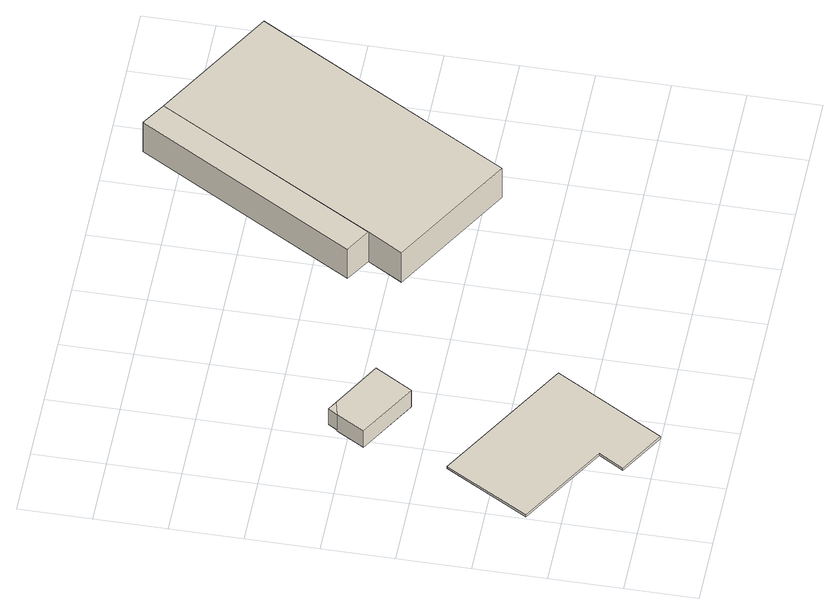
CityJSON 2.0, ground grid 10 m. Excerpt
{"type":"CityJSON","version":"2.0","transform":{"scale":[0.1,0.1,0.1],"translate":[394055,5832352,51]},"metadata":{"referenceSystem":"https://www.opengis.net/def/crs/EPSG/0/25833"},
"CityObjects":{
"building1":{"type":"Building","attributes":{"Gemeindeschluessel":"11000003","BezugspunktDach":"2200","function":"31001_2020","measuredHeight":0.366,"storeysAboveGround":1},"address":[{"country":"Germany","locality":"Berlin","thoroughfareNumber":"6","thoroughfareName":"Am Posseberg"}],"geometry":[{"type":"Solid","lod":"1","boundaries":[[[[0,1,2,3,4,5]],[[6,7,8,9,10,11]],[[6,11,5,4]],[[7,6,4,3]],[[8,7,3,2]],[[9,8,2,1]],[[10,9,1,0]],[[11,10,0,5]]]]}]},
"building2":{"type":"Building","attributes":{"Gemeindeschluessel":"11000003","BezugspunktDach":"2200","function":"51009_1610","measuredHeight":2.92,"storeysAboveGround":0},"address":[{"country":"Germany","locality":"Berlin"}],"geometry":[{"type":"Solid","lod":"1","boundaries":[[[[12,13,14]],[[15,16,17]],[[15,17,14,13]],[[16,15,13,12]],[[17,16,12,14]]]]}]},
"building3":{"type":"Building","attributes":{"Gemeindeschluessel":"11000003","BezugspunktDach":"2200","function":"31001_2020","measuredHeight":3.08,"storeysAboveGround":1},"address":[{"country":"Germany","locality":"Berlin","thoroughfareNumber":"8 (4)","thoroughfareName":"Am Posseberg"}],"geometry":[{"type":"Solid","lod":"1","boundaries":[[[[18,19,12,14,20]],[[21,22,23,24,25]],[[21,25,20,14]],[[22,21,14,12]],[[23,22,12,19]],[[24,23,19,18]],[[25,24,18,20]]]]}]},
"building4":{"type":"Building","attributes":{"Gemeindeschluessel":"11000003","BezugspunktDach":"2200","function":"51009_1610","measuredHeight":5.49,"storeysAboveGround":0},"address":[{"country":"Germany","locality":"Berlin"}],"geometry":[{"type":"Solid","lod":"1","boundaries":[[[[26,27,28,29]],[[30,31,32,33]],[[30,33,29,28]],[[31,30,28,27]],[[32,31,27,26]],[[33,32,26,29]]]]}]},
"building5":{"type":"Building","attributes":{"Gemeindeschluessel":"11000003","BezugspunktDach":"2200","function":"31001_2143","measuredHeight":5.49,"storeysAboveGround":1},"address":[{"country":"Germany","locality":"Berlin","thoroughfareNumber":"8","thoroughfareName":"Am Posseberg"}],"geometry":[{"type":"Solid","lod":"1","boundaries":[[[[34,35,27,26,36]],[[32,31,37,38,39]],[[32,39,36,26]],[[31,32,26,27]],[[37,31,27,35]],[[38,37,35,34]],[[39,38,34,36]]]]}]}
},
"vertices":[
[130,74,9],[109,39,9],[174,1,9],[263,152,9],[72,264,9],[4,148,9],[72,264,5],[263,152,5],[174,1,5],[109,39,5],[130,74,5],[4,148,5],
[130,421,40],[117,429,40],[109,416,40],[117,429,11],[130,421,11],[109,416,11],
[169,329,40],[200,381,40],[86,377,40],[109,416,9],[130,421,9],[200,381,9],[169,329,9],[86,377,9],
[414,430,66],[590,732,66],[556,753,66],[379,451,66],[556,753,11],[590,732,11],[414,430,11],[379,451,11],
[558,280,66],[763,631,66],[385,381,66],[763,631,11],[558,280,11],[385,381,11]
]}
